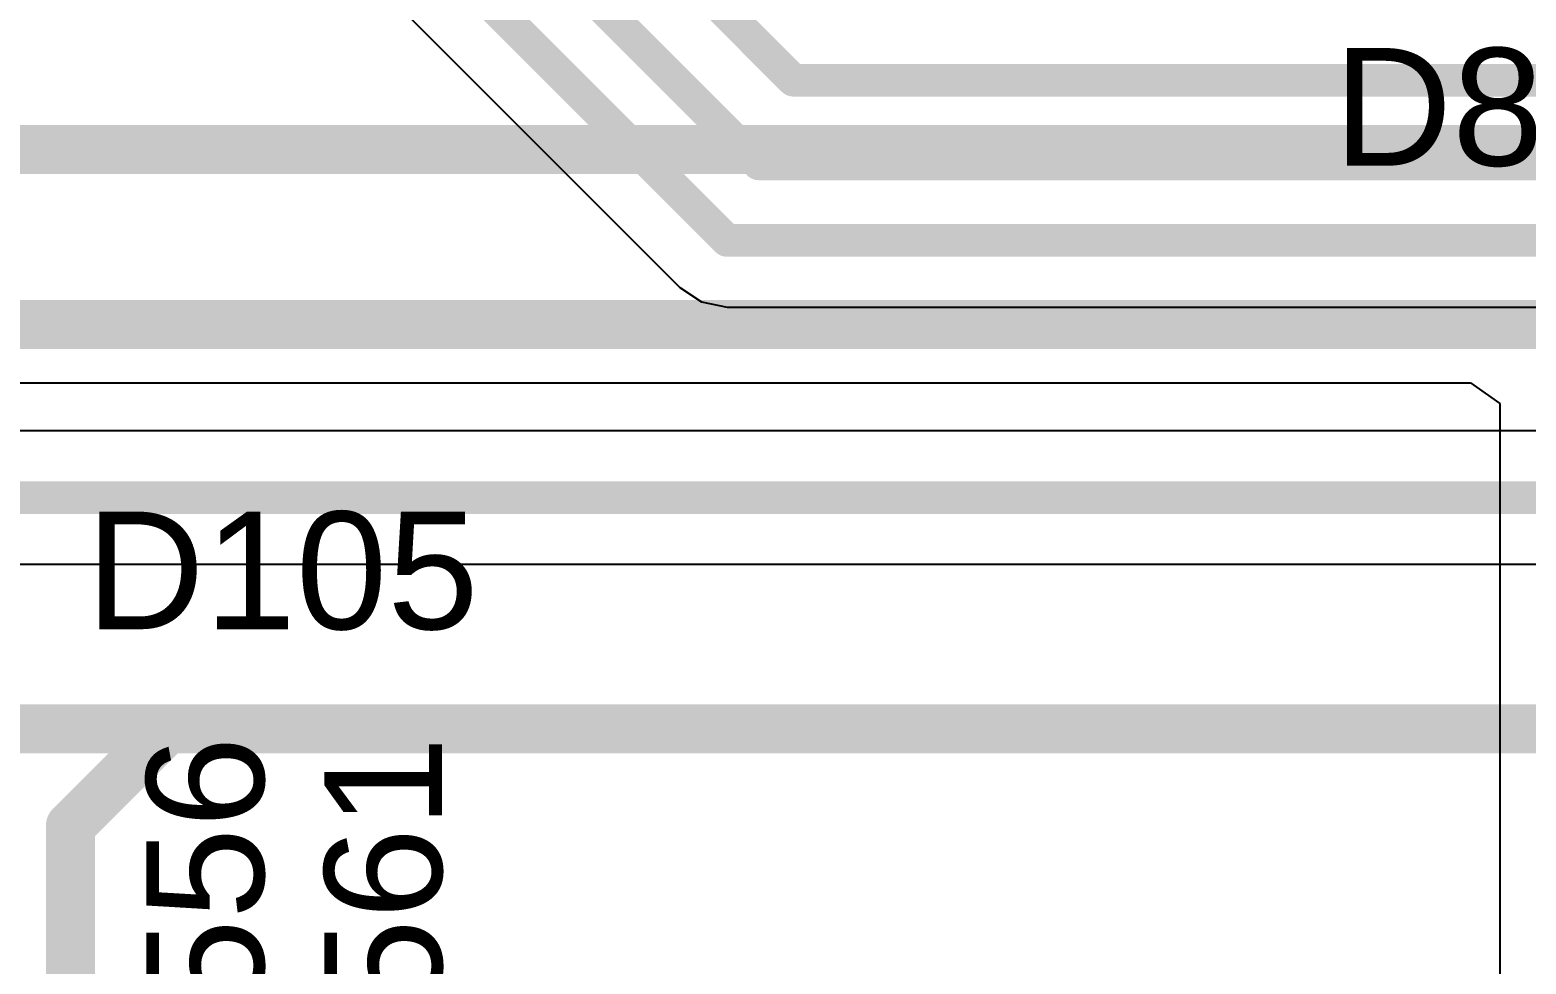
# Model space of a CAD drawing. Header units: inches. Extents: x 0 to 5379, y 0 to 5429.
# Drawn here: x 67.12 to 78.76, y 122.46 to 129.72 of the extents above; entities that cross this region are included whole.
import ezdxf

# ---------------------------------------------------------------- set-up
doc = ezdxf.new("R2010")
doc.units = ezdxf.units.IN
for name, color, linetype in [('PWR', 156, 'Continuous'), ('SIG 01', 90, 'Continuous'), ('Top Layer', 1, 'Continuous'), ('Top Overlay', 2, 'Continuous')]:
    doc.layers.add(name, color=color, linetype=linetype)
doc.styles.add('Arial', font='', dxfattribs={"height": 0.2})
doc.styles.get('Arial').set_extended_font_data('Arial')

msp = doc.modelspace()

# ---------------------------------------------------------------- linework, layer by layer
at = {"layer": 'PWR'}
for p, q in [((51.487, 126.978), (78.323, 126.978)), ((78.323, 126.978), (78.551, 126.818)), ((78.551, 126.818), (78.551, 111.125))]:
    msp.add_line(p, q, dxfattribs=at)
for points in [[(52.405, 128.792, 0.381, 0.381, 0), (83.893, 128.792, 0.381, 0.381, 0)], [(51.487, 127.431, 0.381, 0.381, 0), (84.666, 127.431, 0.381, 0.381, 0)]]:
    msp.add_lwpolyline(points, format="xyseb", dxfattribs=at)
at = {"layer": 'SIG 01'}
for p, q in [((69.357, 130.538), (72.176, 127.719)), ((72.176, 127.719), (72.344, 127.607)), ((72.344, 127.607), (72.542, 127.567)), ((72.542, 127.567), (83.949, 127.567)), ((79.539, 126.604), (63.343, 126.604)), ((63.557, 125.568), (79.539, 125.568))]:
    msp.add_line(p, q, dxfattribs=at)
for points in [[(70.968, 131.42, 0.254, 0.254, 0), (73.057, 129.33, 0.254, 0.254, 0)], [(70.317, 131.15, 0.254, 0.254, 0), (72.788, 128.68, 0.254, 0.254, 0)], [(69.723, 130.904, 0.254, 0.254, 0), (72.542, 128.085, 0.254, 0.254, 0)], [(73.057, 129.33, 0.254, 0.254, 0), (96.207, 129.33, 0.254, 0.254, 0)], [(72.788, 128.68, 0.254, 0.254, 0), (96.54, 128.68, 0.254, 0.254, 0)], [(72.542, 128.085, 0.254, 0.254, 0), (96.921, 128.085, 0.254, 0.254, 0)], [(63.343, 126.086, 0.254, 0.254, 0), (79.807, 126.086, 0.254, 0.254, 0)]]:
    msp.add_lwpolyline(points, format="xyseb", dxfattribs=at)
for points in [[(72.994, 129.33, 0.127, 0.127, 1), (73.121, 129.33, 0.127, 0.127, 1)], [(72.994, 129.33, 0.127, 0.127, 1), (73.121, 129.33, 0.127, 0.127, 1)], [(72.725, 128.68, 0.127, 0.127, 1), (72.852, 128.68, 0.127, 0.127, 1)], [(72.725, 128.68, 0.127, 0.127, 1), (72.852, 128.68, 0.127, 0.127, 1)], [(72.478, 128.085, 0.127, 0.127, 1), (72.605, 128.085, 0.127, 0.127, 1)], [(72.478, 128.085, 0.127, 0.127, 1), (72.605, 128.085, 0.127, 0.127, 1)]]:
    msp.add_lwpolyline(points, format="xyseb", close=True, dxfattribs=at)
at = {"layer": 'Top Layer'}
for points in [[(65.538, 124.289, 0.381, 0.381, 0), (68.192, 124.289, 0.381, 0.381, 0)], [(67.437, 123.534, 0.381, 0.381, 0), (68.192, 124.289, 0.381, 0.381, 0)], [(68.192, 124.289, 0.381, 0.381, 0), (79.693, 124.289, 0.381, 0.381, 0)], [(67.437, 119.869, 0.381, 0.381, 0), (67.437, 123.534, 0.381, 0.381, 0)]]:
    msp.add_lwpolyline(points, format="xyseb", dxfattribs=at)
for points in [[(68.097, 124.289, 0.191, 0.191, 1), (68.287, 124.289, 0.191, 0.191, 1)], [(68.097, 124.289, 0.191, 0.191, 1), (68.287, 124.289, 0.191, 0.191, 1)], [(68.097, 124.289, 0.191, 0.191, 1), (68.287, 124.289, 0.191, 0.191, 1)], [(67.341, 123.534, 0.191, 0.191, 1), (67.532, 123.534, 0.191, 0.191, 1)], [(67.341, 123.534, 0.191, 0.191, 1), (67.532, 123.534, 0.191, 0.191, 1)]]:
    msp.add_lwpolyline(points, format="xyseb", close=True, dxfattribs=at)

# ---------------------------------------------------------------- texts
at = {"layer": 'Top Overlay', "style": 'Arial'}
for s, p in [('D87', (77.258, 128.666)), ('D105', (67.557, 125.063))]:
    msp.add_text(s, height=0.9144, dxfattribs=at).set_placement(p)
for s, p in [('R556', (68.941, 121.177)), ('R561', (70.325, 121.177))]:
    msp.add_text(s, height=0.9144, rotation=90, dxfattribs=at).set_placement(p)

doc.saveas('drawing.dxf')
